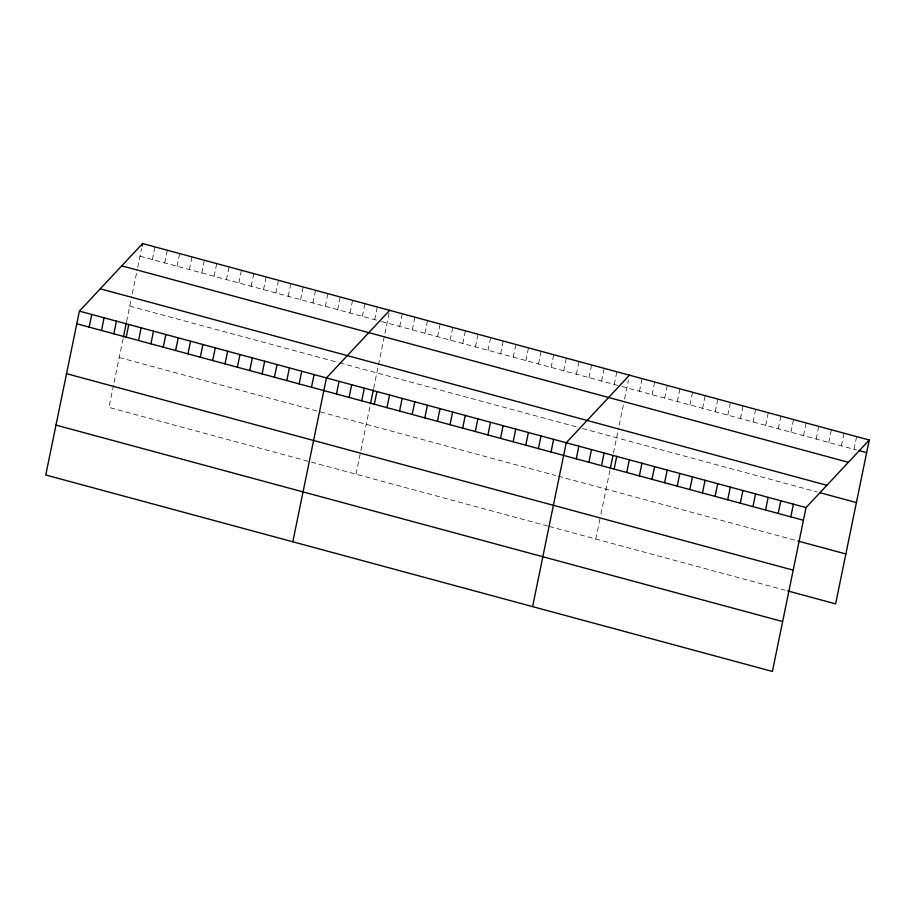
<?xml version="1.0" encoding="UTF-8"?>
<svg xmlns="http://www.w3.org/2000/svg" width="915" height="915" viewBox="0 0 915 915"><rect width="100%" height="100%" fill="white"/><g stroke="black" fill="none" stroke-linecap="round" stroke-linejoin="round"><path stroke-width="0.69" stroke-dasharray="4.58 3.43" d="M113.517 385.238L108.965 407.415L547.856 526.079M114.089 382.47L123.17 338.241M126.602 321.531L131.76 296.403M132.32 293.635L137.159 270.074M137.73 267.306L141.562 248.617M152.359 259.551L154.955 246.89M164.711 262.891L167.308 250.23M177.064 266.231L179.66 253.569M189.416 269.57L192.013 256.909M201.769 272.91L204.365 260.249M214.121 276.25L216.729 263.589M226.474 279.59L229.082 266.928M238.826 282.929L241.434 270.268M251.179 286.269L253.787 273.608M263.531 289.609L266.139 276.948M275.884 292.949L278.492 280.287M288.236 296.288L290.844 283.627M300.589 299.628L303.197 286.967M312.953 302.968L315.549 290.307M325.305 306.308L327.902 293.646M337.658 309.647L340.254 296.986M350.01 312.987L352.607 300.326M362.363 316.327L364.959 303.666M374.715 319.667L377.312 307.005M356.026 474.21L370.495 403.755M373.652 388.326L389.401 311.615M399.683 326.426L402.291 313.754M412.31 329.835L414.907 317.173M424.926 333.243L427.522 320.582M437.553 336.663L440.149 323.99M450.169 340.071L452.765 327.41M462.784 343.48L465.392 330.818M475.411 346.899L478.007 334.227M488.027 350.308L490.634 337.646M500.654 353.716L503.25 341.055M513.269 357.136L515.877 344.463M525.896 360.544L528.493 347.883M538.512 363.953L541.108 351.291M551.139 367.373L553.735 354.7M563.754 370.781L566.351 358.12M576.37 374.189L578.978 361.528M588.997 377.609L591.593 364.936M601.613 381.017L604.22 368.356M614.24 384.426L616.836 371.765M595.825 539.049L600.377 516.872M600.938 514.093L610.019 469.864M613.45 453.165L618.609 428.037M619.181 425.269L623.733 403.092M624.579 398.929L628.422 380.24M639.482 391.254L642.078 378.593M652.098 394.662L654.694 382.001M664.725 398.082L667.321 385.409M677.34 401.491L679.937 388.829M689.956 404.899L692.563 392.238M702.583 408.319L705.179 395.646M715.198 411.727L717.806 399.066M727.825 415.135L730.422 402.474M740.441 418.555L743.049 405.883M753.068 421.964L755.664 409.302M765.683 425.372L768.28 412.711M778.31 428.792L780.907 416.119M790.926 432.2L793.522 419.539M803.542 435.62L806.149 422.947M816.169 439.028L818.765 426.356M828.784 442.437L831.392 429.776M841.411 445.857L844.007 433.184M854.027 449.265L856.634 436.592M140.006 256.211L380.205 321.154M381.578 321.531L620.542 386.141M621.811 386.473L856.554 449.951M129.758 306.113L338.39 362.512M339.762 362.889L577.491 427.156M582.535 428.529L817.278 491.996M119.213 357.513L555.577 475.503M558.104 476.177L795.375 540.33M549.126 526.422L785.127 590.232"/><path stroke-width="1.37" d="M79.388 311.123L45.75 474.988L772.397 671.45L806.035 507.585L869.25 440.012L142.603 243.55L79.388 311.123L806.035 507.585M89.144 327.124L91.74 314.463M101.496 330.464L104.093 317.802M113.849 333.803L116.445 321.142M123.434 336.949L126.339 322.812M142.088 246.078L142.603 243.55M126.201 337.155L128.798 324.482M138.554 340.494L141.15 327.822M150.906 343.834L153.503 331.161M163.259 347.174L165.855 334.501M175.611 350.514L178.208 337.841M187.964 353.853L190.56 341.181M200.316 357.193L202.913 344.52M212.669 360.533L215.265 347.86M225.021 363.873L227.618 351.2M237.374 367.212L239.97 354.54M249.726 370.552L252.323 357.879M262.079 373.892L264.687 361.219M274.431 377.232L277.039 364.559M286.784 380.571L289.392 367.899M299.136 383.911L301.744 371.238M311.489 387.251L314.097 374.578M292.811 541.783L326.449 377.918L389.664 310.345M336.468 393.999L339.065 381.338M349.084 397.407L351.692 384.746M361.711 400.827L364.307 388.154M370.495 403.755L373.389 389.618M374.327 404.236L376.934 391.574M386.954 407.644L389.55 394.983M399.569 411.064L402.165 398.391M412.196 414.472L414.792 401.811M424.812 417.881L427.408 405.219M437.427 421.3L440.035 408.628M450.054 424.709L452.651 412.047M462.67 428.117L465.278 415.456M475.297 431.537L477.893 418.864M487.912 434.945L490.52 422.284M500.539 438.354L503.136 425.692M513.155 441.773L515.751 429.101M525.782 445.182L528.378 432.521M538.397 448.59L540.994 435.929M551.013 452.01L553.621 439.337M532.599 606.622L566.236 442.757L629.463 375.173M576.256 458.827L578.863 446.165M588.883 462.247L591.479 449.574M601.498 465.655L604.106 452.994M610.282 468.583L612.924 455.727M614.125 469.075L616.721 456.402M626.741 472.483L629.337 459.81M639.368 475.892L641.964 463.23M651.983 479.311L654.58 466.639M664.599 482.72L667.207 470.047M677.226 486.128L679.822 473.467M689.841 489.548L692.449 476.875M702.468 492.956L705.065 480.284M715.084 496.365L717.692 483.703M727.711 499.784L730.307 487.112M740.327 503.193L742.923 490.52M752.954 506.601L755.55 493.94M765.569 510.021L768.165 497.348M778.185 513.429L780.792 500.768M790.812 516.838L793.408 504.176M869.25 440.012L835.612 603.877L787.655 590.907M859.082 450.626L866.654 452.673M121.741 265.842L848.388 462.315M100.25 288.82L826.897 485.282M819.806 492.682L856.406 502.575M76.791 323.784L803.427 520.258M797.891 541.017L845.86 553.975M66.543 373.686L793.191 570.148M55.987 425.098L782.634 621.56"/></g></svg>
